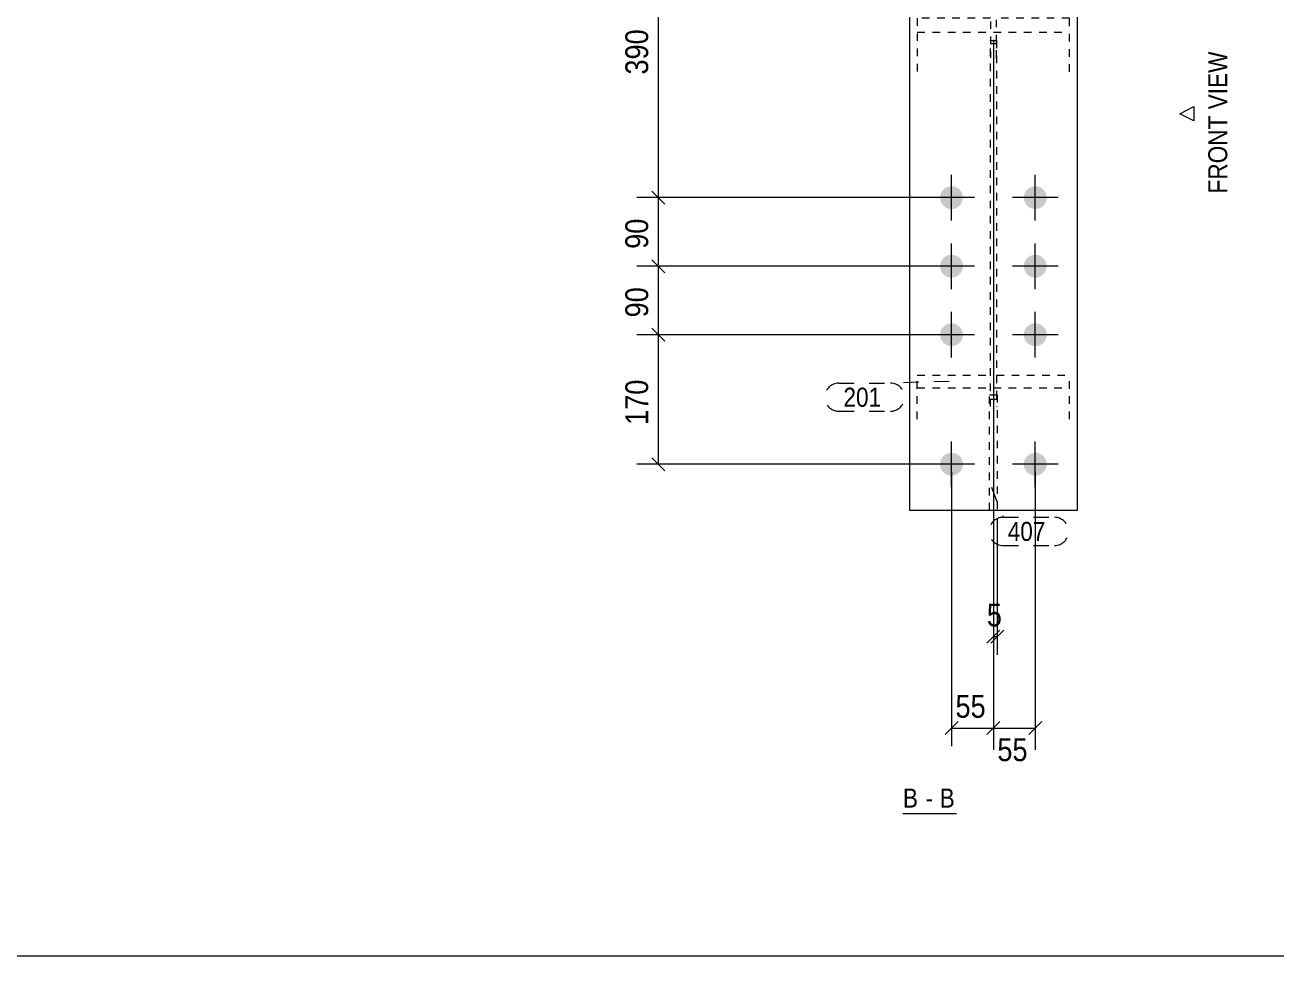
# Model space of a CAD drawing. Header units: millimetres. Extents: x 2 to 1174, y 1 to 825.
# Drawn here: x 166.6 to 330.8, y 5 to 127.2 of the extents above; entities that cross this region are included whole.
import ezdxf

# ---------------------------------------------------------------- set-up
doc = ezdxf.new("R2010")
doc.units = ezdxf.units.MM
for name, pattern in [('XKITLINE00', [0]), ('XKITLINE01', [4, 1, -1, 1, -1]), ('XKITLINE02', [4, 2, -2])]:
    doc.linetypes.add(name, pattern=pattern)
for name, color, linetype, lineweight in [('Bolt', 3, 'Continuous', 0), ('Dimensions', 7, 'Continuous', 0), ('DrawingSheet', 5, 'Continuous', 0), ('OtherObjectType', 7, 'Continuous', 0), ('Part', 2, 'Continuous', 0), ('PartMark', 7, 'Continuous', 0)]:
    doc.layers.add(name, color=color, linetype=linetype, lineweight=lineweight)
doc.styles.add('ARIAL', font='ARIAL.TTF')

# ---------------------------------------------------------------- blocks, each defined once
blk = doc.blocks.new('*A254')
at = {"layer": 'Bolt'}
for points in [[(286.81, 104.61), (286.81, 104.65), (286.81, 104.68), (286.82, 104.72), (286.82, 104.76), (286.82, 104.79), (286.83, 104.83), (286.84, 104.87), (286.84, 104.9), (286.85, 104.94), (286.86, 104.97), (286.87, 105.01), (286.88, 105.04), (286.9, 105.08), (286.91, 105.11), (286.92, 105.15), (286.94, 105.18), (286.95, 105.21), (286.97, 105.25), (286.99, 105.28), (287, 105.31), (287.02, 105.34), (287.04, 105.38), (287.06, 105.41), (287.08, 105.44), (287.1, 105.47), (287.13, 105.5), (287.15, 105.52), (287.17, 105.55), (287.2, 105.58), (287.22, 105.61), (287.25, 105.63), (287.27, 105.66), (287.3, 105.68), (287.33, 105.71), (287.36, 105.73), (287.39, 105.76), (287.41, 105.78), (287.44, 105.8), (287.47, 105.82), (287.51, 105.84), (287.54, 105.86), (287.57, 105.88), (287.6, 105.9), (287.63, 105.91), (287.67, 105.93), (287.7, 105.94), (287.73, 105.96), (287.77, 105.97), (287.8, 105.98), (287.84, 106), (287.87, 106.01), (287.91, 106.02), (287.94, 106.03), (287.98, 106.04), (288.02, 106.04), (288.05, 106.05), (288.09, 106.06), (288.12, 106.06), (288.16, 106.07), (288.2, 106.07), (288.23, 106.07), (288.27, 106.07), (288.31, 106.07), (288.35, 106.07), (288.38, 106.07), (288.42, 106.07), (288.46, 106.07), (288.49, 106.06), (288.53, 106.06), (288.56, 106.05), (288.6, 106.04), (288.64, 106.04), (288.67, 106.03), (288.71, 106.02), (288.74, 106.01), (288.78, 106), (288.81, 105.98), (288.85, 105.97), (288.88, 105.96), (288.92, 105.94), (288.95, 105.93), (288.98, 105.91), (289.02, 105.9), (289.05, 105.88), (289.08, 105.86), (289.11, 105.84), (289.14, 105.82), (289.17, 105.8), (289.2, 105.78), (289.23, 105.76), (289.26, 105.73), (289.29, 105.71), (289.32, 105.68), (289.34, 105.66), (289.37, 105.63), (289.39, 105.61), (289.42, 105.58), (289.44, 105.55), (289.47, 105.52), (289.49, 105.5), (289.51, 105.47), (289.53, 105.44), (289.56, 105.41), (289.58, 105.38), (289.59, 105.34), (289.61, 105.31), (289.63, 105.28), (289.65, 105.25), (289.66, 105.21), (289.68, 105.18), (289.69, 105.15), (289.71, 105.11), (289.72, 105.08), (289.73, 105.04), (289.74, 105.01), (289.75, 104.97), (289.76, 104.94), (289.77, 104.9), (289.78, 104.87), (289.79, 104.83), (289.79, 104.79), (289.8, 104.76), (289.8, 104.72), (289.8, 104.68), (289.81, 104.65), (289.81, 104.61), (289.81, 104.57), (289.81, 104.54), (289.81, 104.5), (289.8, 104.46), (289.8, 104.43), (289.8, 104.39), (289.79, 104.35), (289.79, 104.32), (289.78, 104.28), (289.77, 104.24), (289.76, 104.21), (289.75, 104.17), (289.74, 104.14), (289.73, 104.1), (289.72, 104.07), (289.71, 104.03), (289.69, 104), (289.68, 103.96), (289.66, 103.93), (289.65, 103.9), (289.63, 103.87), (289.61, 103.83), (289.59, 103.8), (289.58, 103.77), (289.56, 103.74), (289.53, 103.71), (289.51, 103.68), (289.49, 103.65), (289.47, 103.62), (289.44, 103.59), (289.42, 103.57), (289.39, 103.54), (289.37, 103.51), (289.34, 103.49), (289.32, 103.46), (289.29, 103.44), (289.26, 103.41), (289.23, 103.39), (289.2, 103.37), (289.17, 103.35), (289.14, 103.33), (289.11, 103.31), (289.08, 103.29), (289.05, 103.27), (289.02, 103.25), (288.98, 103.23), (288.95, 103.22), (288.92, 103.2), (288.88, 103.19), (288.85, 103.17), (288.81, 103.16), (288.78, 103.15), (288.74, 103.14), (288.71, 103.13), (288.67, 103.12), (288.64, 103.11), (288.6, 103.1), (288.56, 103.09), (288.53, 103.09), (288.49, 103.08), (288.46, 103.08), (288.42, 103.08), (288.38, 103.07), (288.35, 103.07), (288.31, 103.07), (288.27, 103.07), (288.23, 103.07), (288.2, 103.08), (288.16, 103.08), (288.12, 103.08), (288.09, 103.09), (288.05, 103.09), (288.02, 103.1), (287.98, 103.11), (287.94, 103.12), (287.91, 103.13), (287.87, 103.14), (287.84, 103.15), (287.8, 103.16), (287.77, 103.17), (287.73, 103.19), (287.7, 103.2), (287.67, 103.22), (287.63, 103.23), (287.6, 103.25), (287.57, 103.27), (287.54, 103.29), (287.51, 103.31), (287.47, 103.33), (287.44, 103.35), (287.41, 103.37), (287.39, 103.39), (287.36, 103.41), (287.33, 103.44), (287.3, 103.46), (287.27, 103.49), (287.25, 103.51), (287.22, 103.54), (287.2, 103.57), (287.17, 103.59), (287.15, 103.62), (287.13, 103.65), (287.1, 103.68), (287.08, 103.71), (287.06, 103.74), (287.04, 103.77), (287.02, 103.8), (287, 103.83), (286.99, 103.87), (286.97, 103.9), (286.95, 103.93), (286.94, 103.96), (286.92, 104), (286.91, 104.03), (286.9, 104.07), (286.88, 104.1), (286.87, 104.14), (286.86, 104.17), (286.85, 104.21), (286.84, 104.24), (286.84, 104.28), (286.83, 104.32), (286.82, 104.35), (286.82, 104.39), (286.82, 104.43), (286.81, 104.46), (286.81, 104.5), (286.81, 104.54), (286.81, 104.57)], [(297.81, 104.61), (297.81, 104.65), (297.81, 104.68), (297.82, 104.72), (297.82, 104.76), (297.82, 104.79), (297.83, 104.83), (297.84, 104.87), (297.84, 104.9), (297.85, 104.94), (297.86, 104.97), (297.87, 105.01), (297.88, 105.04), (297.9, 105.08), (297.91, 105.11), (297.92, 105.15), (297.94, 105.18), (297.95, 105.21), (297.97, 105.25), (297.99, 105.28), (298, 105.31), (298.02, 105.34), (298.04, 105.38), (298.06, 105.41), (298.08, 105.44), (298.1, 105.47), (298.13, 105.5), (298.15, 105.52), (298.17, 105.55), (298.2, 105.58), (298.22, 105.61), (298.25, 105.63), (298.27, 105.66), (298.3, 105.68), (298.33, 105.71), (298.36, 105.73), (298.39, 105.76), (298.41, 105.78), (298.44, 105.8), (298.47, 105.82), (298.51, 105.84), (298.54, 105.86), (298.57, 105.88), (298.6, 105.9), (298.63, 105.91), (298.67, 105.93), (298.7, 105.94), (298.73, 105.96), (298.77, 105.97), (298.8, 105.98), (298.84, 106), (298.87, 106.01), (298.91, 106.02), (298.94, 106.03), (298.98, 106.04), (299.02, 106.04), (299.05, 106.05), (299.09, 106.06), (299.12, 106.06), (299.16, 106.07), (299.2, 106.07), (299.23, 106.07), (299.27, 106.07), (299.31, 106.07), (299.35, 106.07), (299.38, 106.07), (299.42, 106.07), (299.46, 106.07), (299.49, 106.06), (299.53, 106.06), (299.56, 106.05), (299.6, 106.04), (299.64, 106.04), (299.67, 106.03), (299.71, 106.02), (299.74, 106.01), (299.78, 106), (299.81, 105.98), (299.85, 105.97), (299.88, 105.96), (299.92, 105.94), (299.95, 105.93), (299.98, 105.91), (300.02, 105.9), (300.05, 105.88), (300.08, 105.86), (300.11, 105.84), (300.14, 105.82), (300.17, 105.8), (300.2, 105.78), (300.23, 105.76), (300.26, 105.73), (300.29, 105.71), (300.32, 105.68), (300.34, 105.66), (300.37, 105.63), (300.39, 105.61), (300.42, 105.58), (300.44, 105.55), (300.47, 105.52), (300.49, 105.5), (300.51, 105.47), (300.53, 105.44), (300.56, 105.41), (300.58, 105.38), (300.59, 105.34), (300.61, 105.31), (300.63, 105.28), (300.65, 105.25), (300.66, 105.21), (300.68, 105.18), (300.69, 105.15), (300.71, 105.11), (300.72, 105.08), (300.73, 105.04), (300.74, 105.01), (300.75, 104.97), (300.76, 104.94), (300.77, 104.9), (300.78, 104.87), (300.79, 104.83), (300.79, 104.79), (300.8, 104.76), (300.8, 104.72), (300.8, 104.68), (300.81, 104.65), (300.81, 104.61), (300.81, 104.57), (300.81, 104.54), (300.81, 104.5), (300.8, 104.46), (300.8, 104.43), (300.8, 104.39), (300.79, 104.35), (300.79, 104.32), (300.78, 104.28), (300.77, 104.24), (300.76, 104.21), (300.75, 104.17), (300.74, 104.14), (300.73, 104.1), (300.72, 104.07), (300.71, 104.03), (300.69, 104), (300.68, 103.96), (300.66, 103.93), (300.65, 103.9), (300.63, 103.87), (300.61, 103.83), (300.59, 103.8), (300.58, 103.77), (300.56, 103.74), (300.53, 103.71), (300.51, 103.68), (300.49, 103.65), (300.47, 103.62), (300.44, 103.59), (300.42, 103.57), (300.39, 103.54), (300.37, 103.51), (300.34, 103.49), (300.32, 103.46), (300.29, 103.44), (300.26, 103.41), (300.23, 103.39), (300.2, 103.37), (300.17, 103.35), (300.14, 103.33), (300.11, 103.31), (300.08, 103.29), (300.05, 103.27), (300.02, 103.25), (299.98, 103.23), (299.95, 103.22), (299.92, 103.2), (299.88, 103.19), (299.85, 103.17), (299.81, 103.16), (299.78, 103.15), (299.74, 103.14), (299.71, 103.13), (299.67, 103.12), (299.64, 103.11), (299.6, 103.1), (299.56, 103.09), (299.53, 103.09), (299.49, 103.08), (299.46, 103.08), (299.42, 103.08), (299.38, 103.07), (299.35, 103.07), (299.31, 103.07), (299.27, 103.07), (299.23, 103.07), (299.2, 103.08), (299.16, 103.08), (299.12, 103.08), (299.09, 103.09), (299.05, 103.09), (299.02, 103.1), (298.98, 103.11), (298.94, 103.12), (298.91, 103.13), (298.87, 103.14), (298.84, 103.15), (298.8, 103.16), (298.77, 103.17), (298.73, 103.19), (298.7, 103.2), (298.67, 103.22), (298.63, 103.23), (298.6, 103.25), (298.57, 103.27), (298.54, 103.29), (298.51, 103.31), (298.47, 103.33), (298.44, 103.35), (298.41, 103.37), (298.39, 103.39), (298.36, 103.41), (298.33, 103.44), (298.3, 103.46), (298.27, 103.49), (298.25, 103.51), (298.22, 103.54), (298.2, 103.57), (298.17, 103.59), (298.15, 103.62), (298.13, 103.65), (298.1, 103.68), (298.08, 103.71), (298.06, 103.74), (298.04, 103.77), (298.02, 103.8), (298, 103.83), (297.99, 103.87), (297.97, 103.9), (297.95, 103.93), (297.94, 103.96), (297.92, 104), (297.91, 104.03), (297.9, 104.07), (297.88, 104.1), (297.87, 104.14), (297.86, 104.17), (297.85, 104.21), (297.84, 104.24), (297.84, 104.28), (297.83, 104.32), (297.82, 104.35), (297.82, 104.39), (297.82, 104.43), (297.81, 104.46), (297.81, 104.5), (297.81, 104.54), (297.81, 104.57)], [(286.81, 95.61), (286.81, 95.65), (286.81, 95.68), (286.82, 95.72), (286.82, 95.76), (286.82, 95.79), (286.83, 95.83), (286.84, 95.87), (286.84, 95.9), (286.85, 95.94), (286.86, 95.97), (286.87, 96.01), (286.88, 96.04), (286.9, 96.08), (286.91, 96.11), (286.92, 96.15), (286.94, 96.18), (286.95, 96.21), (286.97, 96.25), (286.99, 96.28), (287, 96.31), (287.02, 96.34), (287.04, 96.38), (287.06, 96.41), (287.08, 96.44), (287.1, 96.47), (287.13, 96.5), (287.15, 96.52), (287.17, 96.55), (287.2, 96.58), (287.22, 96.61), (287.25, 96.63), (287.27, 96.66), (287.3, 96.68), (287.33, 96.71), (287.36, 96.73), (287.39, 96.76), (287.41, 96.78), (287.44, 96.8), (287.47, 96.82), (287.51, 96.84), (287.54, 96.86), (287.57, 96.88), (287.6, 96.9), (287.63, 96.91), (287.67, 96.93), (287.7, 96.94), (287.73, 96.96), (287.77, 96.97), (287.8, 96.98), (287.84, 97), (287.87, 97.01), (287.91, 97.02), (287.94, 97.03), (287.98, 97.04), (288.02, 97.04), (288.05, 97.05), (288.09, 97.06), (288.12, 97.06), (288.16, 97.07), (288.2, 97.07), (288.23, 97.07), (288.27, 97.07), (288.31, 97.07), (288.35, 97.07), (288.38, 97.07), (288.42, 97.07), (288.46, 97.07), (288.49, 97.06), (288.53, 97.06), (288.56, 97.05), (288.6, 97.04), (288.64, 97.04), (288.67, 97.03), (288.71, 97.02), (288.74, 97.01), (288.78, 97), (288.81, 96.98), (288.85, 96.97), (288.88, 96.96), (288.92, 96.94), (288.95, 96.93), (288.98, 96.91), (289.02, 96.9), (289.05, 96.88), (289.08, 96.86), (289.11, 96.84), (289.14, 96.82), (289.17, 96.8), (289.2, 96.78), (289.23, 96.76), (289.26, 96.73), (289.29, 96.71), (289.32, 96.68), (289.34, 96.66), (289.37, 96.63), (289.39, 96.61), (289.42, 96.58), (289.44, 96.55), (289.47, 96.52), (289.49, 96.5), (289.51, 96.47), (289.53, 96.44), (289.56, 96.41), (289.58, 96.38), (289.59, 96.34), (289.61, 96.31), (289.63, 96.28), (289.65, 96.25), (289.66, 96.21), (289.68, 96.18), (289.69, 96.15), (289.71, 96.11), (289.72, 96.08), (289.73, 96.04), (289.74, 96.01), (289.75, 95.97), (289.76, 95.94), (289.77, 95.9), (289.78, 95.87), (289.79, 95.83), (289.79, 95.79), (289.8, 95.76), (289.8, 95.72), (289.8, 95.68), (289.81, 95.65), (289.81, 95.61), (289.81, 95.57), (289.81, 95.54), (289.81, 95.5), (289.8, 95.46), (289.8, 95.43), (289.8, 95.39), (289.79, 95.35), (289.79, 95.32), (289.78, 95.28), (289.77, 95.24), (289.76, 95.21), (289.75, 95.17), (289.74, 95.14), (289.73, 95.1), (289.72, 95.07), (289.71, 95.03), (289.69, 95), (289.68, 94.96), (289.66, 94.93), (289.65, 94.9), (289.63, 94.87), (289.61, 94.83), (289.59, 94.8), (289.58, 94.77), (289.56, 94.74), (289.53, 94.71), (289.51, 94.68), (289.49, 94.65), (289.47, 94.62), (289.44, 94.59), (289.42, 94.57), (289.39, 94.54), (289.37, 94.51), (289.34, 94.49), (289.32, 94.46), (289.29, 94.44), (289.26, 94.41), (289.23, 94.39), (289.2, 94.37), (289.17, 94.35), (289.14, 94.33), (289.11, 94.31), (289.08, 94.29), (289.05, 94.27), (289.02, 94.25), (288.98, 94.23), (288.95, 94.22), (288.92, 94.2), (288.88, 94.19), (288.85, 94.17), (288.81, 94.16), (288.78, 94.15), (288.74, 94.14), (288.71, 94.13), (288.67, 94.12), (288.64, 94.11), (288.6, 94.1), (288.56, 94.09), (288.53, 94.09), (288.49, 94.08), (288.46, 94.08), (288.42, 94.08), (288.38, 94.07), (288.35, 94.07), (288.31, 94.07), (288.27, 94.07), (288.23, 94.07), (288.2, 94.08), (288.16, 94.08), (288.12, 94.08), (288.09, 94.09), (288.05, 94.09), (288.02, 94.1), (287.98, 94.11), (287.94, 94.12), (287.91, 94.13), (287.87, 94.14), (287.84, 94.15), (287.8, 94.16), (287.77, 94.17), (287.73, 94.19), (287.7, 94.2), (287.67, 94.22), (287.63, 94.23), (287.6, 94.25), (287.57, 94.27), (287.54, 94.29), (287.51, 94.31), (287.47, 94.33), (287.44, 94.35), (287.41, 94.37), (287.39, 94.39), (287.36, 94.41), (287.33, 94.44), (287.3, 94.46), (287.27, 94.49), (287.25, 94.51), (287.22, 94.54), (287.2, 94.57), (287.17, 94.59), (287.15, 94.62), (287.13, 94.65), (287.1, 94.68), (287.08, 94.71), (287.06, 94.74), (287.04, 94.77), (287.02, 94.8), (287, 94.83), (286.99, 94.87), (286.97, 94.9), (286.95, 94.93), (286.94, 94.96), (286.92, 95), (286.91, 95.03), (286.9, 95.07), (286.88, 95.1), (286.87, 95.14), (286.86, 95.17), (286.85, 95.21), (286.84, 95.24), (286.84, 95.28), (286.83, 95.32), (286.82, 95.35), (286.82, 95.39), (286.82, 95.43), (286.81, 95.46), (286.81, 95.5), (286.81, 95.54), (286.81, 95.57)], [(297.81, 95.61), (297.81, 95.65), (297.81, 95.68), (297.82, 95.72), (297.82, 95.76), (297.82, 95.79), (297.83, 95.83), (297.84, 95.87), (297.84, 95.9), (297.85, 95.94), (297.86, 95.97), (297.87, 96.01), (297.88, 96.04), (297.9, 96.08), (297.91, 96.11), (297.92, 96.15), (297.94, 96.18), (297.95, 96.21), (297.97, 96.25), (297.99, 96.28), (298, 96.31), (298.02, 96.34), (298.04, 96.38), (298.06, 96.41), (298.08, 96.44), (298.1, 96.47), (298.13, 96.5), (298.15, 96.52), (298.17, 96.55), (298.2, 96.58), (298.22, 96.61), (298.25, 96.63), (298.27, 96.66), (298.3, 96.68), (298.33, 96.71), (298.36, 96.73), (298.39, 96.76), (298.41, 96.78), (298.44, 96.8), (298.47, 96.82), (298.51, 96.84), (298.54, 96.86), (298.57, 96.88), (298.6, 96.9), (298.63, 96.91), (298.67, 96.93), (298.7, 96.94), (298.73, 96.96), (298.77, 96.97), (298.8, 96.98), (298.84, 97), (298.87, 97.01), (298.91, 97.02), (298.94, 97.03), (298.98, 97.04), (299.02, 97.04), (299.05, 97.05), (299.09, 97.06), (299.12, 97.06), (299.16, 97.07), (299.2, 97.07), (299.23, 97.07), (299.27, 97.07), (299.31, 97.07), (299.35, 97.07), (299.38, 97.07), (299.42, 97.07), (299.46, 97.07), (299.49, 97.06), (299.53, 97.06), (299.56, 97.05), (299.6, 97.04), (299.64, 97.04), (299.67, 97.03), (299.71, 97.02), (299.74, 97.01), (299.78, 97), (299.81, 96.98), (299.85, 96.97), (299.88, 96.96), (299.92, 96.94), (299.95, 96.93), (299.98, 96.91), (300.02, 96.9), (300.05, 96.88), (300.08, 96.86), (300.11, 96.84), (300.14, 96.82), (300.17, 96.8), (300.2, 96.78), (300.23, 96.76), (300.26, 96.73), (300.29, 96.71), (300.32, 96.68), (300.34, 96.66), (300.37, 96.63), (300.39, 96.61), (300.42, 96.58), (300.44, 96.55), (300.47, 96.52), (300.49, 96.5), (300.51, 96.47), (300.53, 96.44), (300.56, 96.41), (300.58, 96.38), (300.59, 96.34), (300.61, 96.31), (300.63, 96.28), (300.65, 96.25), (300.66, 96.21), (300.68, 96.18), (300.69, 96.15), (300.71, 96.11), (300.72, 96.08), (300.73, 96.04), (300.74, 96.01), (300.75, 95.97), (300.76, 95.94), (300.77, 95.9), (300.78, 95.87), (300.79, 95.83), (300.79, 95.79), (300.8, 95.76), (300.8, 95.72), (300.8, 95.68), (300.81, 95.65), (300.81, 95.61), (300.81, 95.57), (300.81, 95.54), (300.81, 95.5), (300.8, 95.46), (300.8, 95.43), (300.8, 95.39), (300.79, 95.35), (300.79, 95.32), (300.78, 95.28), (300.77, 95.24), (300.76, 95.21), (300.75, 95.17), (300.74, 95.14), (300.73, 95.1), (300.72, 95.07), (300.71, 95.03), (300.69, 95), (300.68, 94.96), (300.66, 94.93), (300.65, 94.9), (300.63, 94.87), (300.61, 94.83), (300.59, 94.8), (300.58, 94.77), (300.56, 94.74), (300.53, 94.71), (300.51, 94.68), (300.49, 94.65), (300.47, 94.62), (300.44, 94.59), (300.42, 94.57), (300.39, 94.54), (300.37, 94.51), (300.34, 94.49), (300.32, 94.46), (300.29, 94.44), (300.26, 94.41), (300.23, 94.39), (300.2, 94.37), (300.17, 94.35), (300.14, 94.33), (300.11, 94.31), (300.08, 94.29), (300.05, 94.27), (300.02, 94.25), (299.98, 94.23), (299.95, 94.22), (299.92, 94.2), (299.88, 94.19), (299.85, 94.17), (299.81, 94.16), (299.78, 94.15), (299.74, 94.14), (299.71, 94.13), (299.67, 94.12), (299.64, 94.11), (299.6, 94.1), (299.56, 94.09), (299.53, 94.09), (299.49, 94.08), (299.46, 94.08), (299.42, 94.08), (299.38, 94.07), (299.35, 94.07), (299.31, 94.07), (299.27, 94.07), (299.23, 94.07), (299.2, 94.08), (299.16, 94.08), (299.12, 94.08), (299.09, 94.09), (299.05, 94.09), (299.02, 94.1), (298.98, 94.11), (298.94, 94.12), (298.91, 94.13), (298.87, 94.14), (298.84, 94.15), (298.8, 94.16), (298.77, 94.17), (298.73, 94.19), (298.7, 94.2), (298.67, 94.22), (298.63, 94.23), (298.6, 94.25), (298.57, 94.27), (298.54, 94.29), (298.51, 94.31), (298.47, 94.33), (298.44, 94.35), (298.41, 94.37), (298.39, 94.39), (298.36, 94.41), (298.33, 94.44), (298.3, 94.46), (298.27, 94.49), (298.25, 94.51), (298.22, 94.54), (298.2, 94.57), (298.17, 94.59), (298.15, 94.62), (298.13, 94.65), (298.1, 94.68), (298.08, 94.71), (298.06, 94.74), (298.04, 94.77), (298.02, 94.8), (298, 94.83), (297.99, 94.87), (297.97, 94.9), (297.95, 94.93), (297.94, 94.96), (297.92, 95), (297.91, 95.03), (297.9, 95.07), (297.88, 95.1), (297.87, 95.14), (297.86, 95.17), (297.85, 95.21), (297.84, 95.24), (297.84, 95.28), (297.83, 95.32), (297.82, 95.35), (297.82, 95.39), (297.82, 95.43), (297.81, 95.46), (297.81, 95.5), (297.81, 95.54), (297.81, 95.57)], [(286.81, 86.61), (286.81, 86.65), (286.81, 86.68), (286.82, 86.72), (286.82, 86.76), (286.82, 86.79), (286.83, 86.83), (286.84, 86.87), (286.84, 86.9), (286.85, 86.94), (286.86, 86.97), (286.87, 87.01), (286.88, 87.04), (286.9, 87.08), (286.91, 87.11), (286.92, 87.15), (286.94, 87.18), (286.95, 87.21), (286.97, 87.25), (286.99, 87.28), (287, 87.31), (287.02, 87.34), (287.04, 87.38), (287.06, 87.41), (287.08, 87.44), (287.1, 87.47), (287.13, 87.5), (287.15, 87.52), (287.17, 87.55), (287.2, 87.58), (287.22, 87.61), (287.25, 87.63), (287.27, 87.66), (287.3, 87.68), (287.33, 87.71), (287.36, 87.73), (287.39, 87.76), (287.41, 87.78), (287.44, 87.8), (287.47, 87.82), (287.51, 87.84), (287.54, 87.86), (287.57, 87.88), (287.6, 87.9), (287.63, 87.91), (287.67, 87.93), (287.7, 87.94), (287.73, 87.96), (287.77, 87.97), (287.8, 87.98), (287.84, 88), (287.87, 88.01), (287.91, 88.02), (287.94, 88.03), (287.98, 88.04), (288.02, 88.04), (288.05, 88.05), (288.09, 88.06), (288.12, 88.06), (288.16, 88.07), (288.2, 88.07), (288.23, 88.07), (288.27, 88.07), (288.31, 88.07), (288.35, 88.07), (288.38, 88.07), (288.42, 88.07), (288.46, 88.07), (288.49, 88.06), (288.53, 88.06), (288.56, 88.05), (288.6, 88.04), (288.64, 88.04), (288.67, 88.03), (288.71, 88.02), (288.74, 88.01), (288.78, 88), (288.81, 87.98), (288.85, 87.97), (288.88, 87.96), (288.92, 87.94), (288.95, 87.93), (288.98, 87.91), (289.02, 87.9), (289.05, 87.88), (289.08, 87.86), (289.11, 87.84), (289.14, 87.82), (289.17, 87.8), (289.2, 87.78), (289.23, 87.76), (289.26, 87.73), (289.29, 87.71), (289.32, 87.68), (289.34, 87.66), (289.37, 87.63), (289.39, 87.61), (289.42, 87.58), (289.44, 87.55), (289.47, 87.52), (289.49, 87.5), (289.51, 87.47), (289.53, 87.44), (289.56, 87.41), (289.58, 87.38), (289.59, 87.34), (289.61, 87.31), (289.63, 87.28), (289.65, 87.25), (289.66, 87.21), (289.68, 87.18), (289.69, 87.15), (289.71, 87.11), (289.72, 87.08), (289.73, 87.04), (289.74, 87.01), (289.75, 86.97), (289.76, 86.94), (289.77, 86.9), (289.78, 86.87), (289.79, 86.83), (289.79, 86.79), (289.8, 86.76), (289.8, 86.72), (289.8, 86.68), (289.81, 86.65), (289.81, 86.61), (289.81, 86.57), (289.81, 86.54), (289.81, 86.5), (289.8, 86.46), (289.8, 86.43), (289.8, 86.39), (289.79, 86.35), (289.79, 86.32), (289.78, 86.28), (289.77, 86.24), (289.76, 86.21), (289.75, 86.17), (289.74, 86.14), (289.73, 86.1), (289.72, 86.07), (289.71, 86.03), (289.69, 86), (289.68, 85.96), (289.66, 85.93), (289.65, 85.9), (289.63, 85.87), (289.61, 85.83), (289.59, 85.8), (289.58, 85.77), (289.56, 85.74), (289.53, 85.71), (289.51, 85.68), (289.49, 85.65), (289.47, 85.62), (289.44, 85.59), (289.42, 85.57), (289.39, 85.54), (289.37, 85.51), (289.34, 85.49), (289.32, 85.46), (289.29, 85.44), (289.26, 85.41), (289.23, 85.39), (289.2, 85.37), (289.17, 85.35), (289.14, 85.33), (289.11, 85.31), (289.08, 85.29), (289.05, 85.27), (289.02, 85.25), (288.98, 85.23), (288.95, 85.22), (288.92, 85.2), (288.88, 85.19), (288.85, 85.17), (288.81, 85.16), (288.78, 85.15), (288.74, 85.14), (288.71, 85.13), (288.67, 85.12), (288.64, 85.11), (288.6, 85.1), (288.56, 85.09), (288.53, 85.09), (288.49, 85.08), (288.46, 85.08), (288.42, 85.08), (288.38, 85.07), (288.35, 85.07), (288.31, 85.07), (288.27, 85.07), (288.23, 85.07), (288.2, 85.08), (288.16, 85.08), (288.12, 85.08), (288.09, 85.09), (288.05, 85.09), (288.02, 85.1), (287.98, 85.11), (287.94, 85.12), (287.91, 85.13), (287.87, 85.14), (287.84, 85.15), (287.8, 85.16), (287.77, 85.17), (287.73, 85.19), (287.7, 85.2), (287.67, 85.22), (287.63, 85.23), (287.6, 85.25), (287.57, 85.27), (287.54, 85.29), (287.51, 85.31), (287.47, 85.33), (287.44, 85.35), (287.41, 85.37), (287.39, 85.39), (287.36, 85.41), (287.33, 85.44), (287.3, 85.46), (287.27, 85.49), (287.25, 85.51), (287.22, 85.54), (287.2, 85.57), (287.17, 85.59), (287.15, 85.62), (287.13, 85.65), (287.1, 85.68), (287.08, 85.71), (287.06, 85.74), (287.04, 85.77), (287.02, 85.8), (287, 85.83), (286.99, 85.87), (286.97, 85.9), (286.95, 85.93), (286.94, 85.96), (286.92, 86), (286.91, 86.03), (286.9, 86.07), (286.88, 86.1), (286.87, 86.14), (286.86, 86.17), (286.85, 86.21), (286.84, 86.24), (286.84, 86.28), (286.83, 86.32), (286.82, 86.35), (286.82, 86.39), (286.82, 86.43), (286.81, 86.46), (286.81, 86.5), (286.81, 86.54), (286.81, 86.57)], [(297.81, 86.61), (297.81, 86.65), (297.81, 86.68), (297.82, 86.72), (297.82, 86.76), (297.82, 86.79), (297.83, 86.83), (297.84, 86.87), (297.84, 86.9), (297.85, 86.94), (297.86, 86.97), (297.87, 87.01), (297.88, 87.04), (297.9, 87.08), (297.91, 87.11), (297.92, 87.15), (297.94, 87.18), (297.95, 87.21), (297.97, 87.25), (297.99, 87.28), (298, 87.31), (298.02, 87.34), (298.04, 87.38), (298.06, 87.41), (298.08, 87.44), (298.1, 87.47), (298.13, 87.5), (298.15, 87.52), (298.17, 87.55), (298.2, 87.58), (298.22, 87.61), (298.25, 87.63), (298.27, 87.66), (298.3, 87.68), (298.33, 87.71), (298.36, 87.73), (298.39, 87.76), (298.41, 87.78), (298.44, 87.8), (298.47, 87.82), (298.51, 87.84), (298.54, 87.86), (298.57, 87.88), (298.6, 87.9), (298.63, 87.91), (298.67, 87.93), (298.7, 87.94), (298.73, 87.96), (298.77, 87.97), (298.8, 87.98), (298.84, 88), (298.87, 88.01), (298.91, 88.02), (298.94, 88.03), (298.98, 88.04), (299.02, 88.04), (299.05, 88.05), (299.09, 88.06), (299.12, 88.06), (299.16, 88.07), (299.2, 88.07), (299.23, 88.07), (299.27, 88.07), (299.31, 88.07), (299.35, 88.07), (299.38, 88.07), (299.42, 88.07), (299.46, 88.07), (299.49, 88.06), (299.53, 88.06), (299.56, 88.05), (299.6, 88.04), (299.64, 88.04), (299.67, 88.03), (299.71, 88.02), (299.74, 88.01), (299.78, 88), (299.81, 87.98), (299.85, 87.97), (299.88, 87.96), (299.92, 87.94), (299.95, 87.93), (299.98, 87.91), (300.02, 87.9), (300.05, 87.88), (300.08, 87.86), (300.11, 87.84), (300.14, 87.82), (300.17, 87.8), (300.2, 87.78), (300.23, 87.76), (300.26, 87.73), (300.29, 87.71), (300.32, 87.68), (300.34, 87.66), (300.37, 87.63), (300.39, 87.61), (300.42, 87.58), (300.44, 87.55), (300.47, 87.52), (300.49, 87.5), (300.51, 87.47), (300.53, 87.44), (300.56, 87.41), (300.58, 87.38), (300.59, 87.34), (300.61, 87.31), (300.63, 87.28), (300.65, 87.25), (300.66, 87.21), (300.68, 87.18), (300.69, 87.15), (300.71, 87.11), (300.72, 87.08), (300.73, 87.04), (300.74, 87.01), (300.75, 86.97), (300.76, 86.94), (300.77, 86.9), (300.78, 86.87), (300.79, 86.83), (300.79, 86.79), (300.8, 86.76), (300.8, 86.72), (300.8, 86.68), (300.81, 86.65), (300.81, 86.61), (300.81, 86.57), (300.81, 86.54), (300.81, 86.5), (300.8, 86.46), (300.8, 86.43), (300.8, 86.39), (300.79, 86.35), (300.79, 86.32), (300.78, 86.28), (300.77, 86.24), (300.76, 86.21), (300.75, 86.17), (300.74, 86.14), (300.73, 86.1), (300.72, 86.07), (300.71, 86.03), (300.69, 86), (300.68, 85.96), (300.66, 85.93), (300.65, 85.9), (300.63, 85.87), (300.61, 85.83), (300.59, 85.8), (300.58, 85.77), (300.56, 85.74), (300.53, 85.71), (300.51, 85.68), (300.49, 85.65), (300.47, 85.62), (300.44, 85.59), (300.42, 85.57), (300.39, 85.54), (300.37, 85.51), (300.34, 85.49), (300.32, 85.46), (300.29, 85.44), (300.26, 85.41), (300.23, 85.39), (300.2, 85.37), (300.17, 85.35), (300.14, 85.33), (300.11, 85.31), (300.08, 85.29), (300.05, 85.27), (300.02, 85.25), (299.98, 85.23), (299.95, 85.22), (299.92, 85.2), (299.88, 85.19), (299.85, 85.17), (299.81, 85.16), (299.78, 85.15), (299.74, 85.14), (299.71, 85.13), (299.67, 85.12), (299.64, 85.11), (299.6, 85.1), (299.56, 85.09), (299.53, 85.09), (299.49, 85.08), (299.46, 85.08), (299.42, 85.08), (299.38, 85.07), (299.35, 85.07), (299.31, 85.07), (299.27, 85.07), (299.23, 85.07), (299.2, 85.08), (299.16, 85.08), (299.12, 85.08), (299.09, 85.09), (299.05, 85.09), (299.02, 85.1), (298.98, 85.11), (298.94, 85.12), (298.91, 85.13), (298.87, 85.14), (298.84, 85.15), (298.8, 85.16), (298.77, 85.17), (298.73, 85.19), (298.7, 85.2), (298.67, 85.22), (298.63, 85.23), (298.6, 85.25), (298.57, 85.27), (298.54, 85.29), (298.51, 85.31), (298.47, 85.33), (298.44, 85.35), (298.41, 85.37), (298.39, 85.39), (298.36, 85.41), (298.33, 85.44), (298.3, 85.46), (298.27, 85.49), (298.25, 85.51), (298.22, 85.54), (298.2, 85.57), (298.17, 85.59), (298.15, 85.62), (298.13, 85.65), (298.1, 85.68), (298.08, 85.71), (298.06, 85.74), (298.04, 85.77), (298.02, 85.8), (298, 85.83), (297.99, 85.87), (297.97, 85.9), (297.95, 85.93), (297.94, 85.96), (297.92, 86), (297.91, 86.03), (297.9, 86.07), (297.88, 86.1), (297.87, 86.14), (297.86, 86.17), (297.85, 86.21), (297.84, 86.24), (297.84, 86.28), (297.83, 86.32), (297.82, 86.35), (297.82, 86.39), (297.82, 86.43), (297.81, 86.46), (297.81, 86.5), (297.81, 86.54), (297.81, 86.57)], [(286.81, 69.61), (286.81, 69.65), (286.81, 69.68), (286.82, 69.72), (286.82, 69.76), (286.82, 69.79), (286.83, 69.83), (286.84, 69.87), (286.84, 69.9), (286.85, 69.94), (286.86, 69.97), (286.87, 70.01), (286.88, 70.04), (286.9, 70.08), (286.91, 70.11), (286.92, 70.15), (286.94, 70.18), (286.95, 70.21), (286.97, 70.25), (286.99, 70.28), (287, 70.31), (287.02, 70.34), (287.04, 70.38), (287.06, 70.41), (287.08, 70.44), (287.1, 70.47), (287.13, 70.5), (287.15, 70.52), (287.17, 70.55), (287.2, 70.58), (287.22, 70.61), (287.25, 70.63), (287.27, 70.66), (287.3, 70.68), (287.33, 70.71), (287.36, 70.73), (287.39, 70.76), (287.41, 70.78), (287.44, 70.8), (287.47, 70.82), (287.51, 70.84), (287.54, 70.86), (287.57, 70.88), (287.6, 70.9), (287.63, 70.91), (287.67, 70.93), (287.7, 70.94), (287.73, 70.96), (287.77, 70.97), (287.8, 70.98), (287.84, 71), (287.87, 71.01), (287.91, 71.02), (287.94, 71.03), (287.98, 71.04), (288.02, 71.04), (288.05, 71.05), (288.09, 71.06), (288.12, 71.06), (288.16, 71.07), (288.2, 71.07), (288.23, 71.07), (288.27, 71.07), (288.31, 71.07), (288.35, 71.07), (288.38, 71.07), (288.42, 71.07), (288.46, 71.07), (288.49, 71.06), (288.53, 71.06), (288.56, 71.05), (288.6, 71.04), (288.64, 71.04), (288.67, 71.03), (288.71, 71.02), (288.74, 71.01), (288.78, 71), (288.81, 70.98), (288.85, 70.97), (288.88, 70.96), (288.92, 70.94), (288.95, 70.93), (288.98, 70.91), (289.02, 70.9), (289.05, 70.88), (289.08, 70.86), (289.11, 70.84), (289.14, 70.82), (289.17, 70.8), (289.2, 70.78), (289.23, 70.76), (289.26, 70.73), (289.29, 70.71), (289.32, 70.68), (289.34, 70.66), (289.37, 70.63), (289.39, 70.61), (289.42, 70.58), (289.44, 70.55), (289.47, 70.52), (289.49, 70.5), (289.51, 70.47), (289.53, 70.44), (289.56, 70.41), (289.58, 70.38), (289.59, 70.34), (289.61, 70.31), (289.63, 70.28), (289.65, 70.25), (289.66, 70.21), (289.68, 70.18), (289.69, 70.15), (289.71, 70.11), (289.72, 70.08), (289.73, 70.04), (289.74, 70.01), (289.75, 69.97), (289.76, 69.94), (289.77, 69.9), (289.78, 69.87), (289.79, 69.83), (289.79, 69.79), (289.8, 69.76), (289.8, 69.72), (289.8, 69.68), (289.81, 69.65), (289.81, 69.61), (289.81, 69.57), (289.81, 69.54), (289.81, 69.5), (289.8, 69.46), (289.8, 69.43), (289.8, 69.39), (289.79, 69.35), (289.79, 69.32), (289.78, 69.28), (289.77, 69.24), (289.76, 69.21), (289.75, 69.17), (289.74, 69.14), (289.73, 69.1), (289.72, 69.07), (289.71, 69.03), (289.69, 69), (289.68, 68.96), (289.66, 68.93), (289.65, 68.9), (289.63, 68.87), (289.61, 68.83), (289.59, 68.8), (289.58, 68.77), (289.56, 68.74), (289.53, 68.71), (289.51, 68.68), (289.49, 68.65), (289.47, 68.62), (289.44, 68.59), (289.42, 68.57), (289.39, 68.54), (289.37, 68.51), (289.34, 68.49), (289.32, 68.46), (289.29, 68.44), (289.26, 68.41), (289.23, 68.39), (289.2, 68.37), (289.17, 68.35), (289.14, 68.33), (289.11, 68.31), (289.08, 68.29), (289.05, 68.27), (289.02, 68.25), (288.98, 68.23), (288.95, 68.22), (288.92, 68.2), (288.88, 68.19), (288.85, 68.17), (288.81, 68.16), (288.78, 68.15), (288.74, 68.14), (288.71, 68.13), (288.67, 68.12), (288.64, 68.11), (288.6, 68.1), (288.56, 68.09), (288.53, 68.09), (288.49, 68.08), (288.46, 68.08), (288.42, 68.08), (288.38, 68.07), (288.35, 68.07), (288.31, 68.07), (288.27, 68.07), (288.23, 68.07), (288.2, 68.08), (288.16, 68.08), (288.12, 68.08), (288.09, 68.09), (288.05, 68.09), (288.02, 68.1), (287.98, 68.11), (287.94, 68.12), (287.91, 68.13), (287.87, 68.14), (287.84, 68.15), (287.8, 68.16), (287.77, 68.17), (287.73, 68.19), (287.7, 68.2), (287.67, 68.22), (287.63, 68.23), (287.6, 68.25), (287.57, 68.27), (287.54, 68.29), (287.51, 68.31), (287.47, 68.33), (287.44, 68.35), (287.41, 68.37), (287.39, 68.39), (287.36, 68.41), (287.33, 68.44), (287.3, 68.46), (287.27, 68.49), (287.25, 68.51), (287.22, 68.54), (287.2, 68.57), (287.17, 68.59), (287.15, 68.62), (287.13, 68.65), (287.1, 68.68), (287.08, 68.71), (287.06, 68.74), (287.04, 68.77), (287.02, 68.8), (287, 68.83), (286.99, 68.87), (286.97, 68.9), (286.95, 68.93), (286.94, 68.96), (286.92, 69), (286.91, 69.03), (286.9, 69.07), (286.88, 69.1), (286.87, 69.14), (286.86, 69.17), (286.85, 69.21), (286.84, 69.24), (286.84, 69.28), (286.83, 69.32), (286.82, 69.35), (286.82, 69.39), (286.82, 69.43), (286.81, 69.46), (286.81, 69.5), (286.81, 69.54), (286.81, 69.57)], [(297.81, 69.61), (297.81, 69.65), (297.81, 69.68), (297.82, 69.72), (297.82, 69.76), (297.82, 69.79), (297.83, 69.83), (297.84, 69.87), (297.84, 69.9), (297.85, 69.94), (297.86, 69.97), (297.87, 70.01), (297.88, 70.04), (297.9, 70.08), (297.91, 70.11), (297.92, 70.15), (297.94, 70.18), (297.95, 70.21), (297.97, 70.25), (297.99, 70.28), (298, 70.31), (298.02, 70.34), (298.04, 70.38), (298.06, 70.41), (298.08, 70.44), (298.1, 70.47), (298.13, 70.5), (298.15, 70.52), (298.17, 70.55), (298.2, 70.58), (298.22, 70.61), (298.25, 70.63), (298.27, 70.66), (298.3, 70.68), (298.33, 70.71), (298.36, 70.73), (298.39, 70.76), (298.41, 70.78), (298.44, 70.8), (298.47, 70.82), (298.51, 70.84), (298.54, 70.86), (298.57, 70.88), (298.6, 70.9), (298.63, 70.91), (298.67, 70.93), (298.7, 70.94), (298.73, 70.96), (298.77, 70.97), (298.8, 70.98), (298.84, 71), (298.87, 71.01), (298.91, 71.02), (298.94, 71.03), (298.98, 71.04), (299.02, 71.04), (299.05, 71.05), (299.09, 71.06), (299.12, 71.06), (299.16, 71.07), (299.2, 71.07), (299.23, 71.07), (299.27, 71.07), (299.31, 71.07), (299.35, 71.07), (299.38, 71.07), (299.42, 71.07), (299.46, 71.07), (299.49, 71.06), (299.53, 71.06), (299.56, 71.05), (299.6, 71.04), (299.64, 71.04), (299.67, 71.03), (299.71, 71.02), (299.74, 71.01), (299.78, 71), (299.81, 70.98), (299.85, 70.97), (299.88, 70.96), (299.92, 70.94), (299.95, 70.93), (299.98, 70.91), (300.02, 70.9), (300.05, 70.88), (300.08, 70.86), (300.11, 70.84), (300.14, 70.82), (300.17, 70.8), (300.2, 70.78), (300.23, 70.76), (300.26, 70.73), (300.29, 70.71), (300.32, 70.68), (300.34, 70.66), (300.37, 70.63), (300.39, 70.61), (300.42, 70.58), (300.44, 70.55), (300.47, 70.52), (300.49, 70.5), (300.51, 70.47), (300.53, 70.44), (300.56, 70.41), (300.58, 70.38), (300.59, 70.34), (300.61, 70.31), (300.63, 70.28), (300.65, 70.25), (300.66, 70.21), (300.68, 70.18), (300.69, 70.15), (300.71, 70.11), (300.72, 70.08), (300.73, 70.04), (300.74, 70.01), (300.75, 69.97), (300.76, 69.94), (300.77, 69.9), (300.78, 69.87), (300.79, 69.83), (300.79, 69.79), (300.8, 69.76), (300.8, 69.72), (300.8, 69.68), (300.81, 69.65), (300.81, 69.61), (300.81, 69.57), (300.81, 69.54), (300.81, 69.5), (300.8, 69.46), (300.8, 69.43), (300.8, 69.39), (300.79, 69.35), (300.79, 69.32), (300.78, 69.28), (300.77, 69.24), (300.76, 69.21), (300.75, 69.17), (300.74, 69.14), (300.73, 69.1), (300.72, 69.07), (300.71, 69.03), (300.69, 69), (300.68, 68.96), (300.66, 68.93), (300.65, 68.9), (300.63, 68.87), (300.61, 68.83), (300.59, 68.8), (300.58, 68.77), (300.56, 68.74), (300.53, 68.71), (300.51, 68.68), (300.49, 68.65), (300.47, 68.62), (300.44, 68.59), (300.42, 68.57), (300.39, 68.54), (300.37, 68.51), (300.34, 68.49), (300.32, 68.46), (300.29, 68.44), (300.26, 68.41), (300.23, 68.39), (300.2, 68.37), (300.17, 68.35), (300.14, 68.33), (300.11, 68.31), (300.08, 68.29), (300.05, 68.27), (300.02, 68.25), (299.98, 68.23), (299.95, 68.22), (299.92, 68.2), (299.88, 68.19), (299.85, 68.17), (299.81, 68.16), (299.78, 68.15), (299.74, 68.14), (299.71, 68.13), (299.67, 68.12), (299.64, 68.11), (299.6, 68.1), (299.56, 68.09), (299.53, 68.09), (299.49, 68.08), (299.46, 68.08), (299.42, 68.08), (299.38, 68.07), (299.35, 68.07), (299.31, 68.07), (299.27, 68.07), (299.23, 68.07), (299.2, 68.08), (299.16, 68.08), (299.12, 68.08), (299.09, 68.09), (299.05, 68.09), (299.02, 68.1), (298.98, 68.11), (298.94, 68.12), (298.91, 68.13), (298.87, 68.14), (298.84, 68.15), (298.8, 68.16), (298.77, 68.17), (298.73, 68.19), (298.7, 68.2), (298.67, 68.22), (298.63, 68.23), (298.6, 68.25), (298.57, 68.27), (298.54, 68.29), (298.51, 68.31), (298.47, 68.33), (298.44, 68.35), (298.41, 68.37), (298.39, 68.39), (298.36, 68.41), (298.33, 68.44), (298.3, 68.46), (298.27, 68.49), (298.25, 68.51), (298.22, 68.54), (298.2, 68.57), (298.17, 68.59), (298.15, 68.62), (298.13, 68.65), (298.1, 68.68), (298.08, 68.71), (298.06, 68.74), (298.04, 68.77), (298.02, 68.8), (298, 68.83), (297.99, 68.87), (297.97, 68.9), (297.95, 68.93), (297.94, 68.96), (297.92, 69), (297.91, 69.03), (297.9, 69.07), (297.88, 69.1), (297.87, 69.14), (297.86, 69.17), (297.85, 69.21), (297.84, 69.24), (297.84, 69.28), (297.83, 69.32), (297.82, 69.35), (297.82, 69.39), (297.82, 69.43), (297.81, 69.46), (297.81, 69.5), (297.81, 69.54), (297.81, 69.57)]]:
    blk.add_hatch(color=3, dxfattribs=at).paths.add_polyline_path(points, flags=17)
at = {"layer": 'Bolt', "color": 3, "linetype": 'XKITLINE00', "lineweight": 0}
for p, q in [((288.31, 101.57), (288.31, 107.57)), ((299.31, 101.57), (299.31, 107.57)), ((291.31, 104.57), (285.31, 104.57)), ((302.31, 104.57), (296.31, 104.57)), ((288.31, 92.57), (288.31, 98.57)), ((299.31, 92.57), (299.31, 98.57)), ((291.31, 95.57), (285.31, 95.57)), ((302.31, 95.57), (296.31, 95.57)), ((288.31, 83.57), (288.31, 89.57)), ((299.31, 83.57), (299.31, 89.57)), ((291.31, 86.57), (285.31, 86.57)), ((302.31, 86.57), (296.31, 86.57)), ((288.31, 66.57), (288.31, 72.57)), ((299.31, 66.57), (299.31, 72.57)), ((291.31, 69.57), (285.31, 69.57)), ((302.31, 69.57), (296.31, 69.57))]:
    blk.add_line(p, q, dxfattribs=at)
blk = doc.blocks.new('*A255')
at = {"layer": 'Part'}
blk.add_hatch(color=2, dxfattribs=at).paths.add_polyline_path([(293.01, 176.33), (294.61, 176.33), (293.81, 174.93)], flags=17)
at = {"layer": 'Part', "color": 7, "linetype": 'XKITLINE01', "lineweight": 0}
for p, q in [((303.81, 183.58), (283.81, 183.58)), ((283.81, 183.58), (283.81, 176.52)), ((303.81, 176.52), (303.81, 183.58)), ((283.81, 181.72), (293.41, 181.72)), ((293.41, 181.72), (293.41, 122.94)), ((294.21, 122.94), (294.21, 181.72)), ((294.21, 181.72), (303.81, 181.72)), ((293.41, 128.14), (283.81, 128.14)), ((283.81, 128.14), (283.81, 121.08)), ((303.81, 128.14), (294.21, 128.14)), ((303.81, 121.08), (303.81, 128.14)), ((283.81, 126.28), (303.81, 126.28))]:
    blk.add_line(p, q, dxfattribs=at)
at = {"layer": 'Part', "color": 2, "linetype": 'XKITLINE00', "lineweight": 0}
for p, q in [((293.81, 174.93), (293.01, 176.33)), ((293.01, 176.33), (294.61, 176.33)), ((294.61, 176.33), (293.81, 174.93))]:
    blk.add_line(p, q, dxfattribs=at)
blk.add_circle((293.81, 175.83), 1, dxfattribs=at)
blk = doc.blocks.new('*A257')
at = {"layer": 'Part', "color": 2, "linetype": 'XKITLINE00', "lineweight": 0}
for p, q in [((282.81, 63.48), (282.81, 196.48)), ((304.81, 196.48), (304.81, 63.48)), ((304.81, 63.48), (282.81, 63.48))]:
    blk.add_line(p, q, dxfattribs=at)
blk = doc.blocks.new('*A258')
at = {"layer": 'Part', "color": 7, "linetype": 'XKITLINE01', "lineweight": 0}
for p, q in [((293.41, 77.17), (293.41, 125.21)), ((293.41, 125.21), (294.21, 125.21)), ((293.41, 124.8), (294.21, 124.8)), ((294.21, 125.21), (294.21, 77.17)), ((283.81, 75.49), (283.81, 81.28)), ((283.81, 81.28), (293.41, 81.28)), ((294.21, 81.28), (303.81, 81.28)), ((303.81, 75.49), (303.81, 81.28)), ((283.81, 79.6), (303.81, 79.6))]:
    blk.add_line(p, q, dxfattribs=at)
blk = doc.blocks.new('*A259')
at = {"layer": 'Part', "color": 7, "linetype": 'XKITLINE01', "lineweight": 0}
for p, q in [((293.31, 63.48), (293.31, 78.66)), ((293.31, 78.66), (294.31, 78.66)), ((293.31, 78.1), (294.31, 78.1)), ((294.31, 78.66), (294.31, 63.48)), ((294.31, 63.48), (293.31, 63.48))]:
    blk.add_line(p, q, dxfattribs=at)
blk = doc.blocks.new('*A260')
at = {"layer": 'DrawingSheet', "color": 5, "linetype": 'XKITLINE00', "lineweight": 0}
blk.add_line((5, 5), (1174, 5), dxfattribs=at)
blk = doc.blocks.new('*A563')
at = {"layer": 'Dimensions', "color": 7, "linetype": 'XKITLINE00', "lineweight": 0}
for p, q in [((293.81, 125.28), (293.81, 32.53)), ((288.31, 68.57), (288.31, 32.53)), ((289.16, 35.78), (287.46, 34.08)), ((288.31, 34.93), (293.81, 34.93)), ((294.66, 35.78), (292.96, 34.08))]:
    blk.add_line(p, q, dxfattribs=at)
at = {"layer": 'Dimensions', "color": 3}
for p in [(288.31, 34.93), (293.81, 34.93)]:
    blk.add_point(p, dxfattribs=at)
at = {"layer": 'Dimensions', "color": 3, "style": 'ARIAL', "width": 0.85}
blk.add_text('55', height=3, dxfattribs=at).set_placement((288.83, 36.28))
blk = doc.blocks.new('*A564')
at = {"layer": 'Dimensions', "color": 7, "linetype": 'XKITLINE00', "lineweight": 0}
for p, q in [((293.81, 125.28), (293.81, 32.08)), ((299.31, 68.57), (299.31, 32.08)), ((294.66, 35.78), (292.96, 34.08)), ((293.81, 34.93), (299.31, 34.93)), ((300.16, 35.78), (298.46, 34.08))]:
    blk.add_line(p, q, dxfattribs=at)
at = {"layer": 'Dimensions', "color": 3}
for p in [(293.81, 34.93), (299.31, 34.93)]:
    blk.add_point(p, dxfattribs=at)
at = {"layer": 'Dimensions', "color": 3, "style": 'ARIAL', "width": 0.85}
blk.add_text('55', height=3, dxfattribs=at).set_placement((294.33, 30.58))
blk = doc.blocks.new('*A565')
at = {"layer": 'Dimensions', "color": 7, "linetype": 'XKITLINE00', "lineweight": 0}
for p, q in [((293.81, 78.6), (293.81, 44.53)), ((294.31, 62.48), (294.31, 44.53)), ((294.66, 47.78), (292.96, 46.08)), ((295.16, 47.78), (293.46, 46.08)), ((293.81, 46.93), (294.31, 46.93))]:
    blk.add_line(p, q, dxfattribs=at)
at = {"layer": 'Dimensions', "color": 3}
for p in [(293.81, 46.93), (294.31, 46.93)]:
    blk.add_point(p, dxfattribs=at)
at = {"layer": 'Dimensions', "color": 3, "style": 'ARIAL', "width": 0.85}
blk.add_text('5', height=3, dxfattribs=at).set_placement((292.95, 48.28))
blk = doc.blocks.new('*A566')
at = {"layer": 'Dimensions', "color": 7, "linetype": 'XKITLINE00', "lineweight": 0}
for p, q in [((248.96, 87.42), (250.66, 85.72)), ((287.31, 86.57), (246.96, 86.57)), ((249.81, 69.57), (249.81, 86.57)), ((287.31, 69.57), (246.96, 69.57)), ((248.96, 70.42), (250.66, 68.72))]:
    blk.add_line(p, q, dxfattribs=at)
at = {"layer": 'Dimensions', "color": 3}
for p in [(249.81, 86.57), (249.81, 69.57)]:
    blk.add_point(p, dxfattribs=at)
at = {"layer": 'Dimensions', "color": 3, "style": 'ARIAL', "width": 0.85}
blk.add_text('170', height=3, rotation=90.0002, dxfattribs=at).set_placement((248.46, 74.73))
blk = doc.blocks.new('*A567')
at = {"layer": 'Dimensions', "color": 7, "linetype": 'XKITLINE00', "lineweight": 0}
for p, q in [((287.31, 95.57), (246.96, 95.57)), ((248.96, 96.42), (250.66, 94.72)), ((249.81, 86.57), (249.81, 95.57)), ((248.96, 87.42), (250.66, 85.72)), ((287.31, 86.57), (246.96, 86.57))]:
    blk.add_line(p, q, dxfattribs=at)
at = {"layer": 'Dimensions', "color": 3}
for p in [(249.81, 95.57), (249.81, 86.57)]:
    blk.add_point(p, dxfattribs=at)
at = {"layer": 'Dimensions', "color": 3, "style": 'ARIAL', "width": 0.85}
blk.add_text('90', height=3, rotation=90.0002, dxfattribs=at).set_placement((248.46, 88.85))
blk = doc.blocks.new('*A568')
at = {"layer": 'Dimensions', "color": 7, "linetype": 'XKITLINE00', "lineweight": 0}
for p, q in [((248.96, 105.42), (250.66, 103.72)), ((287.31, 104.57), (246.96, 104.57)), ((249.81, 95.57), (249.81, 104.57)), ((287.31, 95.57), (246.96, 95.57)), ((248.96, 96.42), (250.66, 94.72))]:
    blk.add_line(p, q, dxfattribs=at)
at = {"layer": 'Dimensions', "color": 3}
for p in [(249.81, 104.57), (249.81, 95.57)]:
    blk.add_point(p, dxfattribs=at)
at = {"layer": 'Dimensions', "color": 3, "style": 'ARIAL', "width": 0.85}
blk.add_text('90', height=3, rotation=90.0002, dxfattribs=at).set_placement((248.46, 97.85))
blk = doc.blocks.new('*A569')
at = {"layer": 'Dimensions', "color": 7, "linetype": 'XKITLINE00', "lineweight": 0}
for p, q in [((287.31, 143.57), (246.96, 143.57)), ((248.96, 144.42), (250.66, 142.72)), ((249.81, 104.57), (249.81, 143.57)), ((248.96, 105.42), (250.66, 103.72)), ((287.31, 104.57), (246.96, 104.57))]:
    blk.add_line(p, q, dxfattribs=at)
at = {"layer": 'Dimensions', "color": 3}
for p in [(249.81, 143.57), (249.81, 104.57)]:
    blk.add_point(p, dxfattribs=at)
at = {"layer": 'Dimensions', "color": 3, "style": 'ARIAL', "width": 0.85}
blk.add_text('390', height=3, rotation=90.0002, dxfattribs=at).set_placement((248.46, 120.73))
blk = doc.blocks.new('*A576')
at = {"layer": 'PartMark', "color": 7, "linetype": 'XKITLINE02', "lineweight": 0}
for p, q in [((293.54, 66.54), (295.09, 62.6)), ((295.09, 62.6), (301.85, 62.6)), ((295.09, 58.9), (301.85, 58.9))]:
    blk.add_line(p, q, dxfattribs=at)
for centre, start, end in [((295.09, 60.75), 90, 270), ((301.85, 60.75), 270, 90)]:
    blk.add_arc(centre, 1.85, start, end, dxfattribs=at)
at = {"layer": 'PartMark', "color": 3, "style": 'ARIAL', "width": 0.85}
blk.add_text('407', height=2.5, dxfattribs=at).set_placement((295.69, 59.5))
blk = doc.blocks.new('*A577')
at = {"layer": 'PartMark', "color": 7, "linetype": 'XKITLINE02', "lineweight": 0}
for p, q in [((273.51, 80.22), (280.28, 80.22)), ((288, 80.44), (280.28, 80.22)), ((273.51, 76.52), (280.28, 76.52))]:
    blk.add_line(p, q, dxfattribs=at)
for centre, start, end in [((273.51, 78.37), 90, 270), ((280.28, 78.37), 270, 90)]:
    blk.add_arc(centre, 1.85, start, end, dxfattribs=at)
at = {"layer": 'PartMark', "color": 3, "style": 'ARIAL', "width": 0.85}
blk.add_text('201', height=2.5, dxfattribs=at).set_placement((274.11, 77.12))
blk = doc.blocks.new('*A581')
at = {"layer": 'OtherObjectType', "color": 7, "linetype": 'XKITLINE00', "lineweight": 0}
for p, q in [((318.28, 115.59), (320.16, 116.53)), ((320.16, 114.65), (318.28, 115.59)), ((318.28, 115.59), (318.28, 115.59)), ((320.16, 116.53), (320.16, 114.65)), ((281.92, 23.73), (288.97, 23.73))]:
    blk.add_line(p, q, dxfattribs=at)
at = {"layer": 'OtherObjectType', "color": 7, "style": 'ARIAL', "width": 0.85}
blk.add_text('FRONT VIEW', height=2.5, rotation=90, dxfattribs=at).set_placement((324.53, 105.12))
for s, p in [('B', (281.92, 24.48)), ('B', (286.75, 24.48)), ('-', (284.89, 24.48))]:
    blk.add_text(s, height=2.5, dxfattribs=at).set_placement(p)

msp = doc.modelspace()

# ---------------------------------------------------------------- block references
at = {"lineweight": 0}
for name in ['*A260', '*A257', '*A254', '*A569', '*A258', '*A563', '*A564', '*A568', '*A567', '*A566', '*A577', '*A565', '*A259', '*A576']:
    msp.add_blockref(name, (0, 0), dxfattribs=at)
at = {"layer": 'OtherObjectType', "lineweight": 0}
msp.add_blockref('*A581', (0, 0), dxfattribs=at)
at = {"layer": 'Part', "lineweight": 0}
msp.add_blockref('*A255', (0, 0), dxfattribs=at)

doc.saveas('drawing.dxf')
